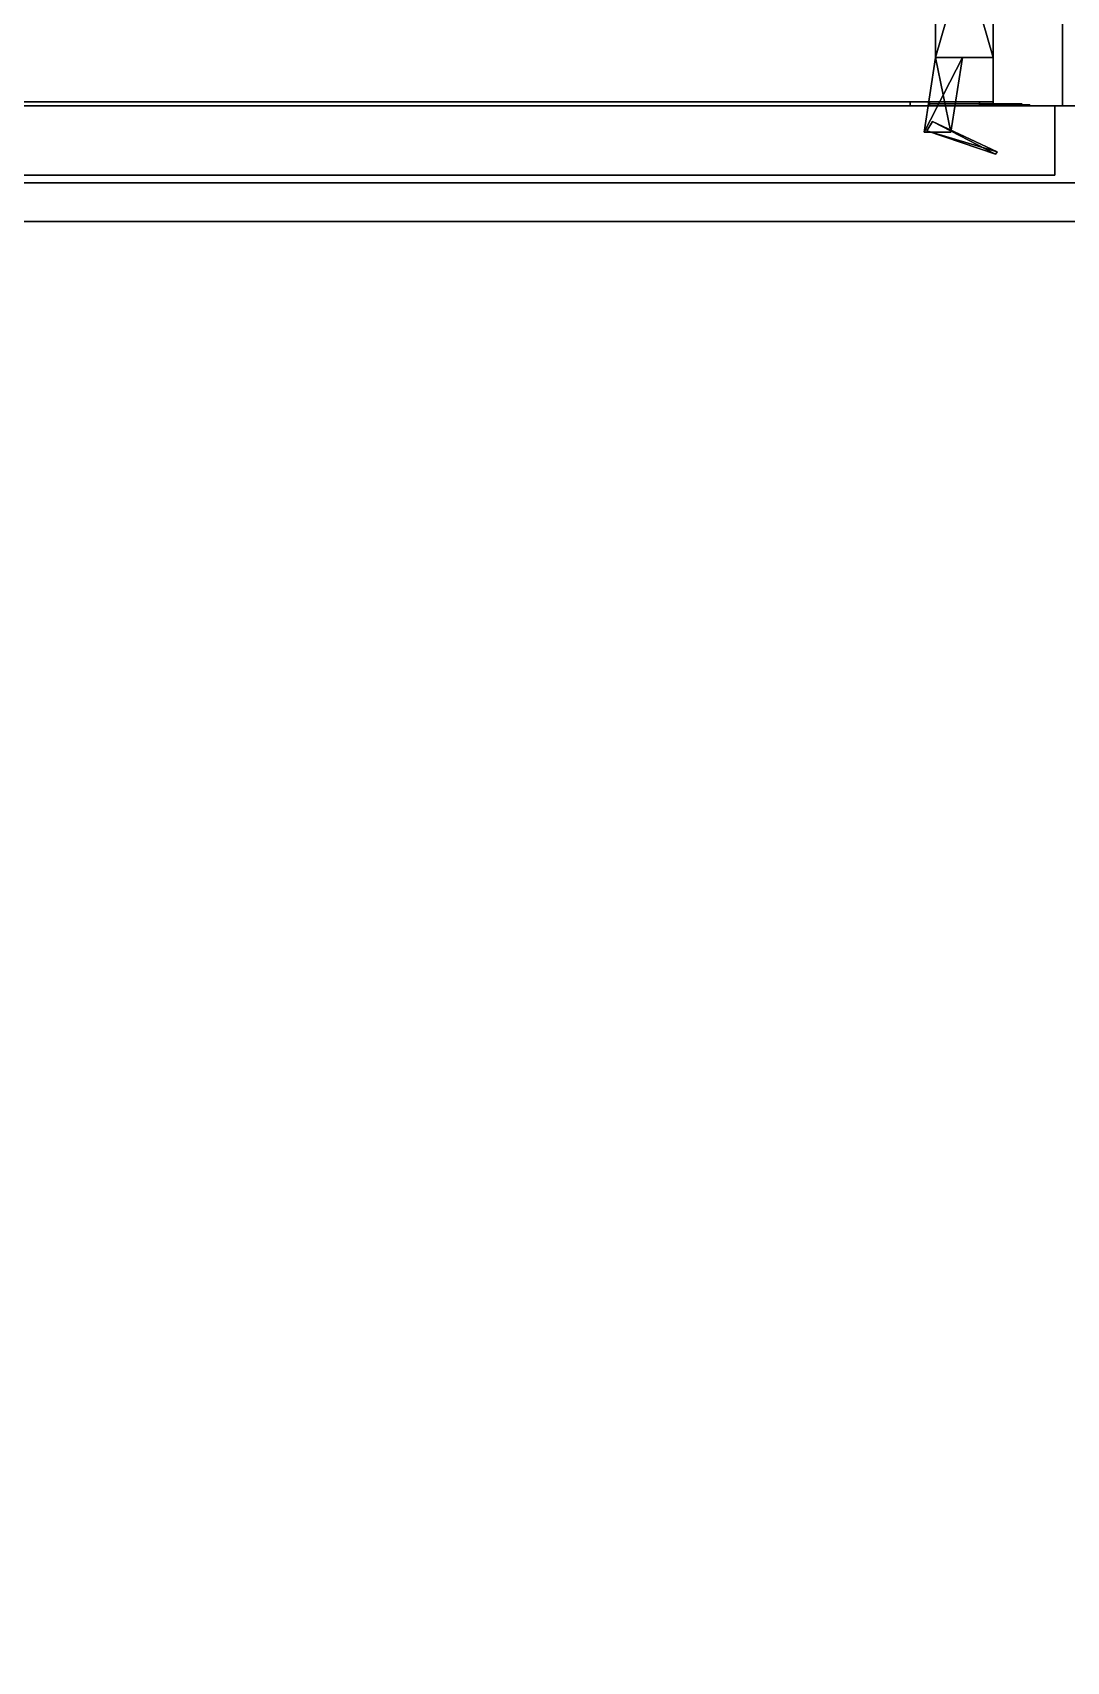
# Model space of a CAD drawing. Extents: x 0 to 6014, y -2453 to 0.
# Drawn here: x 3029 to 3297, y -1226.5 to -804 of the extents above; entities that cross this region are included whole.
import ezdxf

# ---------------------------------------------------------------- set-up
doc = ezdxf.new("R2010")
doc.units = 0
for name, color, linetype in [('LAYER0', 7, 'CONTINUOUS'), ('LAYER1', 7, 'CONTINUOUS'), ('LAYER181', 254, 'CONTINUOUS'), ('LAYER26', 7, 'CONTINUOUS'), ('LAYER43', 7, 'CONTINUOUS'), ('LAYER44', 7, 'CONTINUOUS'), ('LAYER46', 28, 'CONTINUOUS'), ('LAYER47', 253, 'CONTINUOUS'), ('LAYER48', 28, 'CONTINUOUS'), ('LAYER49', 253, 'CONTINUOUS'), ('LAYER50', 254, 'CONTINUOUS'), ('LAYER57', 7, 'CONTINUOUS'), ('LAYER685', 7, 'CONTINUOUS')]:
    doc.layers.add(name, color=color, linetype=linetype)

msp = doc.modelspace()

# ---------------------------------------------------------------- linework, layer by layer
at = {"layer": 'LAYER0'}
for points, invisible_edges in [([(1510, -265), (4585, 0), (2107, -1840), (1510, -265)], 7), ([(1510, 0, 5), (2107, -1840, 5), (4585, 0, 5), (1510, 0, 5)], 3), ([(2107, -1840), (4585, 0), (2107, -2453), (2107, -1840)], 3), ([(2107, -2453), (4585, 0), (4585, -640), (2107, -2453)], 5), ([(4585, 0, 5), (2107, -1840, 5), (4585, -640, 5), (4585, 0, 5)], 3), ([(2107, -2453), (4585, -640), (6013.69, -2453), (2107, -2453)], 3), ([(2107, -1840, 5), (6013.69, -2453, 5), (4585, -640, 5), (2107, -1840, 5)], 7)]:
    msp.add_3dface(points, dxfattribs=dict(at, invisible_edges=invisible_edges))
at = {"layer": 'LAYER181', "invisible_edges": 1}
for points in [[(3646, -773, 912), (1660, -843, 912), (1660, -773, 912), (3646, -773, 912)], [(1660, -843, 912), (3646, -773, 912), (3646, -843, 912), (1660, -843, 912)], [(3646, -843, 937), (1660, -773, 937), (1660, -843, 937), (3646, -843, 937)], [(1660, -773, 937), (3646, -843, 937), (3646, -773, 937), (1660, -773, 937)], [(3646, -843, 937), (1660, -843, 912), (3646, -843, 912), (3646, -843, 937)], [(1660, -843, 912), (3646, -843, 937), (1660, -843, 937), (1660, -843, 912)]]:
    msp.add_3dface(points, dxfattribs=at)
at = {"layer": 'LAYER26', "invisible_edges": 1}
for points in [[(3278, -150, 153), (3278, -823, 910), (3278, -150, 910), (3278, -150, 153)], [(3278, -823, 910), (3278, -150, 153), (3278, -823, 153), (3278, -823, 910)], [(3278, -150, 153), (3296, -823, 153), (3278, -823, 153), (3278, -150, 153)], [(3296, -823, 153), (3278, -150, 153), (3296, -150, 153), (3296, -823, 153)], [(3296, -150, 910), (3278, -823, 910), (3296, -823, 910), (3296, -150, 910)], [(3278, -823, 910), (3296, -150, 910), (3278, -150, 910), (3278, -823, 910)], [(3296, -823, 153), (3296, -150, 910), (3296, -823, 910), (3296, -823, 153)], [(3296, -150, 910), (3296, -823, 153), (3296, -150, 153), (3296, -150, 910)], [(3296, -823, 153), (3278, -823, 910), (3278, -823, 153), (3296, -823, 153)], [(3278, -823, 910), (3296, -823, 153), (3296, -823, 910), (3278, -823, 910)]]:
    msp.add_3dface(points, dxfattribs=at)
at = {"layer": 'LAYER43', "invisible_edges": 1}
for points in [[(3278, -150, 154), (2628, -823, 154), (2628, -150, 154), (3278, -150, 154)], [(2628, -823, 154), (3278, -150, 154), (3278, -823, 154), (2628, -823, 154)], [(3278, -823, 172), (2628, -150, 172), (2628, -823, 172), (3278, -823, 172)], [(2628, -150, 172), (3278, -823, 172), (3278, -150, 172), (2628, -150, 172)], [(3278, -150, 154), (3278, -823, 172), (3278, -823, 154), (3278, -150, 154)], [(3278, -823, 172), (3278, -150, 154), (3278, -150, 172), (3278, -823, 172)], [(3278, -823, 172), (2628, -823, 154), (3278, -823, 154), (3278, -823, 172)], [(2628, -823, 154), (3278, -823, 172), (2628, -823, 172), (2628, -823, 154)]]:
    msp.add_3dface(points, dxfattribs=at)
at = {"layer": 'LAYER44', "invisible_edges": 1}
for points in [[(3278, -742, 891.5), (2628, -822, 891.5), (2628, -742, 891.5), (3278, -742, 891.5)], [(2628, -822, 891.5), (3278, -742, 891.5), (3278, -822, 891.5), (2628, -822, 891.5)], [(3278, -822, 909.5), (2628, -742, 909.5), (2628, -822, 909.5), (3278, -822, 909.5)], [(2628, -742, 909.5), (3278, -822, 909.5), (3278, -742, 909.5), (2628, -742, 909.5)], [(3278, -742, 891.5), (3278, -822, 909.5), (3278, -822, 891.5), (3278, -742, 891.5)], [(3278, -822, 909.5), (3278, -742, 891.5), (3278, -742, 909.5), (3278, -822, 909.5)], [(3278, -822, 909.5), (2628, -822, 891.5), (3278, -822, 891.5), (3278, -822, 909.5)], [(2628, -822, 891.5), (3278, -822, 909.5), (2628, -822, 909.5), (2628, -822, 891.5)]]:
    msp.add_3dface(points, dxfattribs=at)
at = {"layer": 'LAYER46'}
for points in [[(3256.5, -822, 277), (3256.5, -823, 277), (3256.5, -822, 277)], [(3256.5, -822, 235), (3274.5, -822, 235), (3274.5, -822, 235), (3256.5, -822, 235)], [(3256.5, -822, 277), (3274.5, -822, 277), (3274.5, -822, 277), (3256.5, -822, 277)], [(3274.5, -822, 235), (3274.5, -823, 235), (3256.5, -823, 235), (3256.5, -822, 235)], [(3256.5, -823, 235), (3256.5, -823, 277), (3256.5, -822, 277), (3256.5, -822, 235)], [(3274.5, -822, 277), (3274.5, -823, 277), (3256.5, -823, 277), (3256.5, -822, 277)], [(3256.5, -823, 235), (3274.5, -823, 235), (3274.5, -823, 277), (3256.5, -823, 277)], [(3261.5, -822, 247), (3261.5, -823, 247), (3261.5, -823, 265), (3261.5, -822, 265)], [(3261.5, -822, 247), (3261.5, -823, 247), (3274.5, -823, 247), (3274.5, -822, 247)], [(3261.5, -822, 265), (3261.5, -823, 265), (3274.5, -823, 265), (3274.5, -822, 265)], [(3261.5, -823, 247), (3261.5, -823, 265), (3261.5, -823, 247)], [(3274.5, -822, 247), (3274.5, -823, 247), (3274.5, -823, 235), (3274.5, -822, 235)], [(3274.5, -822, 265), (3274.5, -823, 265), (3274.5, -823, 277), (3274.5, -822, 277)], [(3274.5, -823, 247), (3274.5, -823, 235), (3274.5, -823, 247)], [(3274.5, -823, 265), (3274.5, -823, 277), (3274.5, -823, 265)]]:
    msp.add_3dface(points, dxfattribs=at)
for points, invisible_edges in [([(3256.5, -822, 277), (3256.5, -822, 235), (3261.5, -822, 247), (3261.5, -822, 265)], 10), ([(3256.5, -822, 235), (3261.5, -822, 247), (3274.5, -822, 247), (3274.5, -822, 235)], 1), ([(3256.5, -822, 277), (3261.5, -822, 265), (3274.5, -822, 265), (3274.5, -822, 277)], 1), ([(3274.5, -822.5, 265), (3274.5, -822.5, 247), (3261.5, -822.5, 247), (3261.5, -822.5, 265)], 1), ([(3278.709, -822.5, 261.3167), (3278.5, -822.5, 250.5), (3274.5, -822.5, 247), (3274.5, -822.5, 265)], 5), ([(3274.5, -822.75, 243), (3279.475, -822.75, 243.9896), (3278.5, -822.75, 250.5), (3274.5, -822.75, 247)], 2), ([(3279.475, -822.75, 268.0104), (3274.5, -822.75, 269), (3274.5, -822.75, 265), (3278.5, -822.75, 261.5)], 8), ([(3285.5, -822.5, 261.5), (3285.5, -822.5, 250.5), (3278.5, -822.5, 250.5), (3278.709, -822.5, 261.3167)], 4), ([(3279.475, -822.75, 243.9896), (3283.692, -822.75, 246.8076), (3282, -822.75, 250.5), (3278.5, -822.75, 250.5)], 10), ([(3283.692, -822.75, 265.1924), (3279.475, -822.75, 268.0104), (3278.5, -822.75, 261.5), (3282, -822.75, 261.5)], 10), ([(3283.692, -822.75, 246.8076), (3286.51, -822.75, 251.0251), (3285.5, -822.75, 250.5), (3282, -822.75, 250.5)], 10), ([(3286.51, -822.75, 260.9749), (3283.692, -822.75, 265.1924), (3282, -822.75, 261.5), (3285.5, -822.75, 261.5)], 10), ([(3286.51, -822.75, 251.0251), (3287.5, -822.75, 256), (3285.5, -822.75, 256), (3285.5, -822.75, 250.5)], 10), ([(3287.5, -822.75, 256), (3286.51, -822.75, 260.9749), (3285.5, -822.75, 261.5), (3285.5, -822.75, 256)], 10)]:
    msp.add_3dface(points, dxfattribs=dict(at, invisible_edges=invisible_edges))
at = {"layer": 'LAYER47'}
for points in [[(3278, -810.5, 249.2174), (3263.079, -810.5, 249.2174), (3278, -758.5, 249.2174), (3278, -810.5, 249.2174)], [(3278, -758.5, 249.2174), (3263.079, -810.5, 249.2174), (3263.079, -758.5, 249.2174), (3278, -758.5, 249.2174)], [(3278, -758.5, 262.7826), (3263.079, -758.5, 262.7826), (3278, -810.5, 262.7826), (3278, -758.5, 262.7826)], [(3278, -810.5, 262.7826), (3263.079, -758.5, 262.7826), (3263.079, -810.5, 262.7826), (3278, -810.5, 262.7826)], [(3263.079, -810.5, 249.2174), (3263.079, -810.5, 262.7826), (3263.079, -758.5, 249.2174), (3263.079, -810.5, 249.2174)], [(3263.079, -758.5, 249.2174), (3263.079, -810.5, 262.7826), (3263.079, -758.5, 262.7826), (3263.079, -758.5, 249.2174)], [(3267.058, -829.8654, 249.2174), (3260.094, -829.8654, 249.2174), (3270.042, -810.5, 249.2174), (3267.058, -829.8654, 249.2174)], [(3270.042, -810.5, 249.2174), (3260.094, -829.8654, 249.2174), (3263.079, -810.5, 249.2174), (3270.042, -810.5, 249.2174)], [(3267.058, -829.8654, 262.7826), (3263.079, -810.5, 262.7826), (3260.094, -829.8654, 262.7826), (3267.058, -829.8654, 262.7826)], [(3260.094, -829.8654, 249.2174), (3260.094, -829.8654, 262.7826), (3263.079, -810.5, 249.2174), (3260.094, -829.8654, 249.2174)], [(3263.079, -810.5, 249.2174), (3260.094, -829.8654, 262.7826), (3263.079, -810.5, 262.7826), (3263.079, -810.5, 249.2174)], [(3270.042, -810.5, 262.7826), (3263.079, -810.5, 262.7826), (3267.058, -829.8654, 262.7826), (3270.042, -810.5, 262.7826)], [(3262.308, -827.0753, 250.3477), (3278.591, -835.5, 250.3477), (3260.818, -829.4556, 250.3477), (3262.308, -827.0753, 250.3477)], [(3262.308, -827.0753, 261.652), (3260.818, -829.4556, 261.652), (3279.082, -834.9226, 261.652), (3262.308, -827.0753, 261.652)], [(3279.082, -834.9226, 250.3477), (3278.591, -835.5, 250.3477), (3262.308, -827.0753, 250.3477), (3279.082, -834.9226, 250.3477)], [(3279.082, -834.9226, 261.652), (3260.818, -829.4556, 261.652), (3278.591, -835.5, 261.652), (3279.082, -834.9226, 261.652)], [(3278.591, -835.5, 250.3477), (3278.591, -835.5, 261.652), (3260.818, -829.4556, 250.3477), (3278.591, -835.5, 250.3477)], [(3260.818, -829.4556, 250.3477), (3278.591, -835.5, 261.652), (3260.818, -829.4556, 261.652), (3260.818, -829.4556, 250.3477)]]:
    msp.add_3dface(points, dxfattribs=at)
at = {"layer": 'LAYER48'}
for points in [[(3256.5, -822, 828), (3256.5, -823, 828), (3256.5, -822, 828)], [(3256.5, -822, 786), (3274.5, -822, 786), (3274.5, -822, 786), (3256.5, -822, 786)], [(3256.5, -822, 828), (3274.5, -822, 828), (3274.5, -822, 828), (3256.5, -822, 828)], [(3274.5, -822, 786), (3274.5, -823, 786), (3256.5, -823, 786), (3256.5, -822, 786)], [(3256.5, -823, 786), (3256.5, -823, 828), (3256.5, -822, 828), (3256.5, -822, 786)], [(3274.5, -822, 828), (3274.5, -823, 828), (3256.5, -823, 828), (3256.5, -822, 828)], [(3256.5, -823, 786), (3274.5, -823, 786), (3274.5, -823, 828), (3256.5, -823, 828)], [(3261.5, -822, 798), (3261.5, -823, 798), (3261.5, -823, 816), (3261.5, -822, 816)], [(3261.5, -822, 798), (3261.5, -823, 798), (3274.5, -823, 798), (3274.5, -822, 798)], [(3261.5, -822, 816), (3261.5, -823, 816), (3274.5, -823, 816), (3274.5, -822, 816)], [(3261.5, -823, 798), (3261.5, -823, 816), (3261.5, -823, 798)], [(3274.5, -822, 798), (3274.5, -823, 798), (3274.5, -823, 786), (3274.5, -822, 786)], [(3274.5, -822, 816), (3274.5, -823, 816), (3274.5, -823, 828), (3274.5, -822, 828)], [(3274.5, -823, 798), (3274.5, -823, 786), (3274.5, -823, 798)], [(3274.5, -823, 816), (3274.5, -823, 828), (3274.5, -823, 816)]]:
    msp.add_3dface(points, dxfattribs=at)
for points, invisible_edges in [([(3256.5, -822, 828), (3256.5, -822, 786), (3261.5, -822, 798), (3261.5, -822, 816)], 10), ([(3256.5, -822, 786), (3261.5, -822, 798), (3274.5, -822, 798), (3274.5, -822, 786)], 1), ([(3256.5, -822, 828), (3261.5, -822, 816), (3274.5, -822, 816), (3274.5, -822, 828)], 1), ([(3274.5, -822.5, 816), (3274.5, -822.5, 798), (3261.5, -822.5, 798), (3261.5, -822.5, 816)], 1), ([(3278.709, -822.5, 812.3167), (3278.5, -822.5, 801.5), (3274.5, -822.5, 798), (3274.5, -822.5, 816)], 5), ([(3274.5, -822.75, 794), (3279.475, -822.75, 794.9896), (3278.5, -822.75, 801.5), (3274.5, -822.75, 798)], 2), ([(3279.475, -822.75, 819.0104), (3274.5, -822.75, 820), (3274.5, -822.75, 816), (3278.5, -822.75, 812.5)], 8), ([(3285.5, -822.5, 812.5), (3285.5, -822.5, 801.5), (3278.5, -822.5, 801.5), (3278.709, -822.5, 812.3167)], 4), ([(3279.475, -822.75, 794.9896), (3283.692, -822.75, 797.8076), (3282, -822.75, 801.5), (3278.5, -822.75, 801.5)], 10), ([(3283.692, -822.75, 816.1924), (3279.475, -822.75, 819.0104), (3278.5, -822.75, 812.5), (3282, -822.75, 812.5)], 10), ([(3283.692, -822.75, 797.8076), (3286.51, -822.75, 802.0251), (3285.5, -822.75, 801.5), (3282, -822.75, 801.5)], 10), ([(3286.51, -822.75, 811.9749), (3283.692, -822.75, 816.1924), (3282, -822.75, 812.5), (3285.5, -822.75, 812.5)], 10), ([(3286.51, -822.75, 802.0251), (3287.5, -822.75, 807), (3285.5, -822.75, 807), (3285.5, -822.75, 801.5)], 10), ([(3287.5, -822.75, 807), (3286.51, -822.75, 811.9749), (3285.5, -822.75, 812.5), (3285.5, -822.75, 807)], 10)]:
    msp.add_3dface(points, dxfattribs=dict(at, invisible_edges=invisible_edges))
at = {"layer": 'LAYER49'}
for points in [[(3278, -810.5, 800.2174), (3263.079, -810.5, 800.2174), (3278, -758.5, 800.2174), (3278, -810.5, 800.2174)], [(3278, -758.5, 800.2174), (3263.079, -810.5, 800.2174), (3263.079, -758.5, 800.2174), (3278, -758.5, 800.2174)], [(3278, -758.5, 813.7826), (3263.079, -758.5, 813.7826), (3278, -810.5, 813.7826), (3278, -758.5, 813.7826)], [(3278, -810.5, 813.7826), (3263.079, -758.5, 813.7826), (3263.079, -810.5, 813.7826), (3278, -810.5, 813.7826)], [(3263.079, -810.5, 800.2174), (3263.079, -810.5, 813.7826), (3263.079, -758.5, 800.2174), (3263.079, -810.5, 800.2174)], [(3263.079, -758.5, 800.2174), (3263.079, -810.5, 813.7826), (3263.079, -758.5, 813.7826), (3263.079, -758.5, 800.2174)], [(3267.058, -829.8654, 800.2174), (3260.094, -829.8654, 800.2174), (3270.042, -810.5, 800.2174), (3267.058, -829.8654, 800.2174)], [(3270.042, -810.5, 800.2174), (3260.094, -829.8654, 800.2174), (3263.079, -810.5, 800.2174), (3270.042, -810.5, 800.2174)], [(3267.058, -829.8654, 813.7826), (3263.079, -810.5, 813.7826), (3260.094, -829.8654, 813.7826), (3267.058, -829.8654, 813.7826)], [(3260.094, -829.8654, 800.2174), (3260.094, -829.8654, 813.7826), (3263.079, -810.5, 800.2174), (3260.094, -829.8654, 800.2174)], [(3263.079, -810.5, 800.2174), (3260.094, -829.8654, 813.7826), (3263.079, -810.5, 813.7826), (3263.079, -810.5, 800.2174)], [(3270.042, -810.5, 813.7826), (3263.079, -810.5, 813.7826), (3267.058, -829.8654, 813.7826), (3270.042, -810.5, 813.7826)], [(3262.308, -827.0753, 801.3477), (3278.591, -835.5, 801.3477), (3260.818, -829.4556, 801.3477), (3262.308, -827.0753, 801.3477)], [(3262.308, -827.0753, 812.652), (3260.818, -829.4556, 812.652), (3279.082, -834.9226, 812.652), (3262.308, -827.0753, 812.652)], [(3279.082, -834.9226, 801.3477), (3278.591, -835.5, 801.3477), (3262.308, -827.0753, 801.3477), (3279.082, -834.9226, 801.3477)], [(3279.082, -834.9226, 812.652), (3260.818, -829.4556, 812.652), (3278.591, -835.5, 812.652), (3279.082, -834.9226, 812.652)], [(3278.591, -835.5, 801.3477), (3278.591, -835.5, 812.652), (3260.818, -829.4556, 801.3477), (3278.591, -835.5, 801.3477)], [(3260.818, -829.4556, 801.3477), (3278.591, -835.5, 812.652), (3260.818, -829.4556, 812.652), (3260.818, -829.4556, 801.3477)]]:
    msp.add_3dface(points, dxfattribs=at)
at = {"layer": 'LAYER50', "invisible_edges": 1}
for points in [[(2954.5, -823, 907), (3294, -823, 156), (2954.5, -823, 156), (2954.5, -823, 907)], [(3294, -823, 156), (2954.5, -823, 907), (3294, -823, 907), (3294, -823, 156)], [(2954.5, -841, 156), (3294, -823, 156), (3294, -841, 156), (2954.5, -841, 156)], [(3294, -823, 156), (2954.5, -841, 156), (2954.5, -823, 156), (3294, -823, 156)], [(2954.5, -823, 907), (3294, -841, 907), (3294, -823, 907), (2954.5, -823, 907)], [(3294, -841, 907), (2954.5, -823, 907), (2954.5, -841, 907), (3294, -841, 907)], [(3294, -841, 907), (3294, -823, 156), (3294, -823, 907), (3294, -841, 907)], [(3294, -823, 156), (3294, -841, 907), (3294, -841, 156), (3294, -823, 156)], [(3294, -841, 907), (2954.5, -841, 156), (3294, -841, 156), (3294, -841, 907)], [(2954.5, -841, 156), (3294, -841, 907), (2954.5, -841, 907), (2954.5, -841, 156)]]:
    msp.add_3dface(points, dxfattribs=at)
at = {"layer": 'LAYER57', "invisible_edges": 1}
for points in [[(3296, -150, 153), (3314, -823, 153), (3296, -823, 153), (3296, -150, 153)], [(3314, -823, 153), (3296, -150, 153), (3314, -150, 153), (3314, -823, 153)], [(3314, -150, 910), (3296, -823, 910), (3314, -823, 910), (3314, -150, 910)], [(3296, -823, 910), (3314, -150, 910), (3296, -150, 910), (3296, -823, 910)], [(3296, -823, 910), (3296, -150, 153), (3296, -823, 153), (3296, -823, 910)], [(3296, -150, 153), (3296, -823, 910), (3296, -150, 910), (3296, -150, 153)], [(3296, -823, 910), (3314, -823, 153), (3314, -823, 910), (3296, -823, 910)], [(3314, -823, 153), (3296, -823, 910), (3296, -823, 153), (3314, -823, 153)]]:
    msp.add_3dface(points, dxfattribs=at)
at = {"layer": 'LAYER685'}
for points, invisible_edges in [([(3646, -853, 937), (1495, -798, 937), (1768, -753, 937), (3646, -853, 937)], 7), ([(1495, -798, 957), (3646, -853, 957), (1768, -753, 957), (1495, -798, 957)], 7), ([(3646, -853, 937), (1768, -753, 937), (2328, -753, 937), (3646, -853, 937)], 5), ([(1768, -753, 957), (3646, -853, 957), (2328, -753, 957), (1768, -753, 957)], 3), ([(3646, -853, 937), (2328, -753, 937), (2528, -763, 937), (3646, -853, 937)], 7), ([(2328, -753, 957), (3646, -853, 957), (2528, -763, 957), (2328, -753, 957)], 7), ([(3646, -853, 937), (2528, -763, 937), (3488, -763, 937), (3646, -853, 937)], 5), ([(2528, -763, 957), (3646, -853, 957), (3488, -763, 957), (2528, -763, 957)], 3), ([(915, -853, 937), (995, -798, 937), (3646, -853, 937), (915, -853, 937)], 3), ([(995, -798, 957), (915, -853, 957), (3646, -853, 957), (995, -798, 957)], 5), ([(3646, -853, 937), (995, -798, 937), (1495, -798, 937), (3646, -853, 937)], 5), ([(995, -798, 957), (3646, -853, 957), (1495, -798, 957), (995, -798, 957)], 3), ([(3646, -853, 957), (915, -853, 937), (3646, -853, 937), (3646, -853, 957)], 1), ([(915, -853, 937), (3646, -853, 957), (915, -853, 957), (915, -853, 937)], 1)]:
    msp.add_3dface(points, dxfattribs=dict(at, invisible_edges=invisible_edges))

# ---------------------------------------------------------------- meshes
at = {"layer": 'LAYER1'}
mesh = msp.add_polymesh((11, 2), dxfattribs=at)
for k, corner in enumerate([(2257, -1690, 2334), (2257, -2453, 2334), (150, -1690, 2334), (2257, -1690, 2334), (150, -160, 2334), (150, -1690, 2334), (915, -160, 2334), (150, -160, 2334), (915, -415, 2334), (915, -160, 2334), (1660, -415, 2334), (915, -415, 2334), (1660, -150, 2334), (1660, -415, 2334), (4435, -150, 2334), (1660, -150, 2334), (4435, -790, 2334), (4435, -150, 2334), (6013.688, -790, 2334), (4435, -790, 2334), (6013.688, -640, 2334), (4585, -640, 2334)]):
    mesh.set_mesh_vertex(divmod(k, 2), corner)
at = {"layer": 'LAYER46'}
mesh = msp.add_polymesh((2, 9), dxfattribs=at)
for k, corner in enumerate([(3274.5, -822.75, 243), (3279.475, -822.75, 243.9896), (3283.692, -822.75, 246.8076), (3286.51, -822.75, 251.0251), (3287.5, -822.75, 256), (3286.51, -822.75, 260.9749), (3283.692, -822.75, 265.1924), (3279.475, -822.75, 268.0104), (3274.5, -822.75, 269), (3274.5, -823, 243), (3279.475, -823, 243.9896), (3283.692, -823, 246.8076), (3286.51, -823, 251.0251), (3287.5, -823, 256), (3286.51, -823, 260.9749), (3283.692, -823, 265.1924), (3279.475, -823, 268.0104), (3274.5, -823, 269)]):
    mesh.set_mesh_vertex(divmod(k, 9), corner)
at = {"layer": 'LAYER48'}
mesh = msp.add_polymesh((2, 9), dxfattribs=at)
for k, corner in enumerate([(3274.5, -822.75, 794), (3279.475, -822.75, 794.9896), (3283.692, -822.75, 797.8076), (3286.51, -822.75, 802.0251), (3287.5, -822.75, 807), (3286.51, -822.75, 811.9749), (3283.692, -822.75, 816.1924), (3279.475, -822.75, 819.0104), (3274.5, -822.75, 820), (3274.5, -823, 794), (3279.475, -823, 794.9896), (3283.692, -823, 797.8076), (3286.51, -823, 802.0251), (3287.5, -823, 807), (3286.51, -823, 811.9749), (3283.692, -823, 816.1924), (3279.475, -823, 819.0104), (3274.5, -823, 820)]):
    mesh.set_mesh_vertex(divmod(k, 9), corner)

doc.saveas('drawing.dxf')
